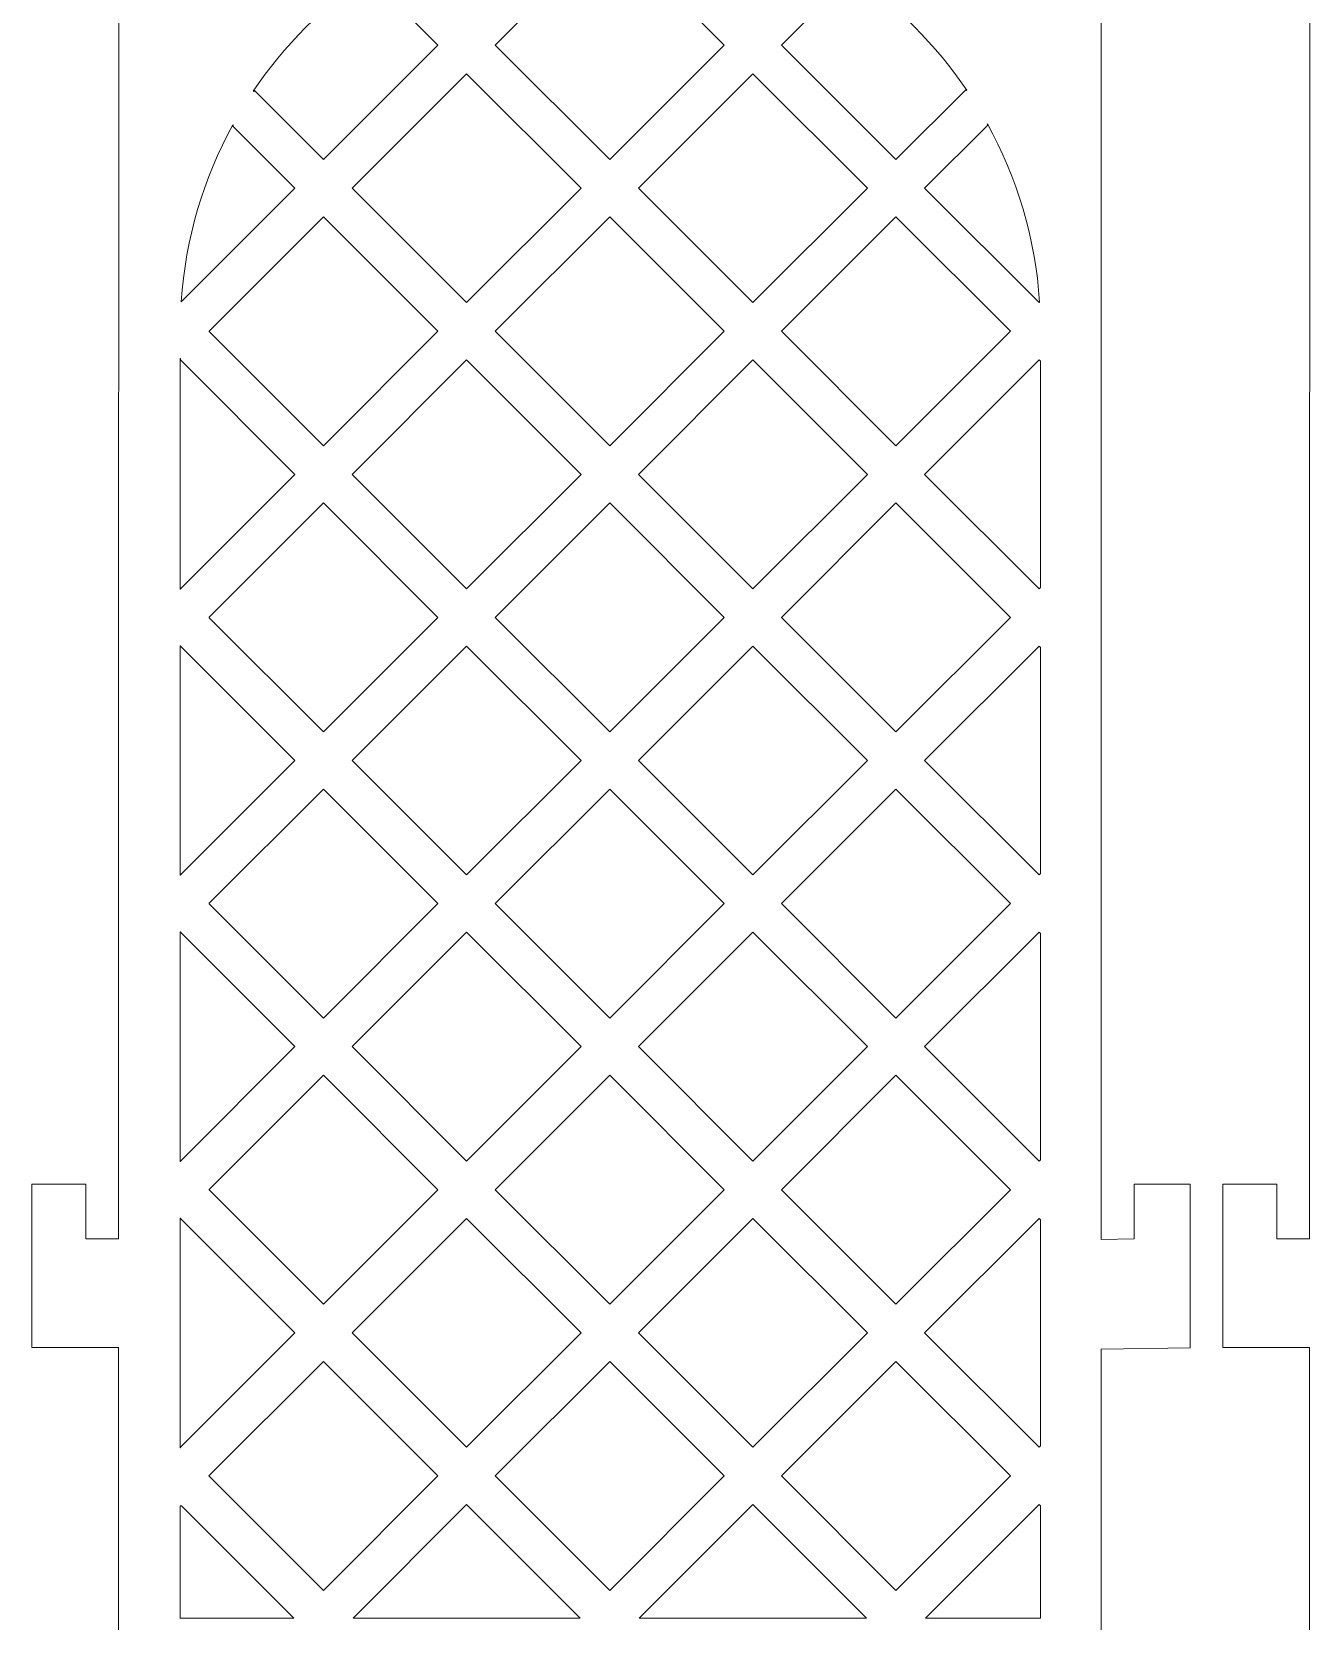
# Model space of a CAD drawing. Header units: millimetres. Extents: x -266 to 258, y -255 to 79.
# Drawn here: x -51.8 to 65, y -181.6 to -36 of the extents above; entities that cross this region are included whole.
import ezdxf

# ---------------------------------------------------------------- set-up
doc = ezdxf.new("R2010")
doc.units = ezdxf.units.MM
doc.header["$MEASUREMENT"] = 0
doc.layers.add('Layer 1', color=7, linetype='Continuous')

msp = doc.modelspace()

# ---------------------------------------------------------------- linework, layer by layer
at = {"layer": 'Layer 1', "lineweight": 9}
for points, knots in [([(-43.8135, 73.466), (-30.8228, 73.4514), (-17.832, 73.4369), (-4.8413, 73.4223), (-4.8413, 73.4223), (-4.8413, 73.4223), (-4.845, 63.3215), (-4.845, 63.3215), (-4.845, 63.3215), (-4.845, 63.3215), (7.1531, 63.2641), (7.1531, 63.2641), (7.1531, 63.2641), (7.1531, 63.2641), (7.1688, 73.4627), (7.1688, 73.4627), (7.1688, 73.4627), (7.1688, 73.4627), (46.1864, 73.466), (46.1864, 73.466), (46.1864, 73.466), (46.1864, 73.466), (46.1864, 18.4929), (46.1864, 18.4929), (46.1864, 18.4929), (46.1864, 18.4929), (49.2077, 18.5107), (49.2077, 18.5107), (49.2077, 18.5107), (49.2077, 18.5107), (49.2077, 23.5087), (49.2077, 23.5087), (49.2077, 23.5087), (49.2077, 23.5087), (54.323, 23.5087), (54.323, 23.5087), (54.323, 23.5087), (54.323, 23.5087), (54.323, 8.6919), (54.323, 8.6919), (54.323, 8.6919), (54.323, 8.6919), (46.1864, 8.7098), (46.1864, 8.7098), (46.1864, 8.7098), (46.1864, 8.7098), (46.1864, -146.6576), (46.1864, -146.6576), (46.1864, -146.6576), (46.1864, -146.6576), (49.2077, -146.6085), (49.2077, -146.6085), (49.2077, -146.6085), (49.2077, -146.6085), (49.2077, -141.5912), (49.2077, -141.5912), (49.2077, -141.5912), (49.2077, -141.5912), (54.323, -141.5912), (54.323, -141.5912), (54.323, -141.5912), (54.323, -141.5912), (54.323, -156.5842), (54.323, -156.5842), (54.323, -156.5842), (54.323, -156.5842), (46.1864, -156.6965), (46.1864, -156.6965), (46.1864, -156.6965), (46.1864, -156.6965), (46.1864, -206.5338), (46.1864, -206.5338), (46.1864, -206.5338), (46.1864, -206.5338), (-43.8539, -206.4706), (-43.8539, -206.4706), (-43.8539, -206.4706), (-43.8539, -206.4706), (-43.8539, -156.5626), (-43.8539, -156.5626), (-43.8539, -156.5626), (-43.8539, -156.5626), (-51.7942, -156.5664), (-51.7942, -156.5664), (-51.7942, -156.5664), (-51.7942, -156.5664), (-51.7942, -141.5734), (-51.7942, -141.5734), (-51.7942, -141.5734), (-51.7942, -141.5734), (-46.8553, -141.5734), (-46.8553, -141.5734), (-46.8553, -141.5734), (-46.8553, -141.5734), (-46.8553, -146.5907), (-46.8553, -146.5907), (-46.8553, -146.5907), (-46.8553, -146.5907), (-43.8539, -146.5944), (-43.8539, -146.5944), (-43.8539, -146.5944), (-43.8539, -146.5944), (-43.8135, 8.6728), (-43.8135, 8.6728), (-43.8135, 8.6728), (-43.8135, 8.6728), (-51.7942, 8.7098), (-51.7942, 8.7098), (-51.7942, 8.7098), (-51.7942, 8.7098), (-51.7942, 23.5265), (-51.7942, 23.5265), (-51.7942, 23.5265), (-51.7942, 23.5265), (-46.8553, 23.5265), (-46.8553, 23.5265), (-46.8553, 23.5265), (-46.8553, 23.5265), (-46.8553, 18.5285), (-46.8553, 18.5285), (-46.8553, 18.5285), (-46.8553, 18.5285), (-43.8274, 18.5285), (-43.8274, 18.5285), (-43.8274, 18.5285), (-43.8274, 18.5285), (-43.8135, 73.466), (-43.8135, 73.466)], [0, 0, 0, 0, 0.03030303, 0.03030303, 0.03030303, 0.03030303, 0.06060606, 0.06060606, 0.06060606, 0.06060606, 0.09090909, 0.09090909, 0.09090909, 0.09090909, 0.12121212, 0.12121212, 0.12121212, 0.12121212, 0.15151515, 0.15151515, 0.15151515, 0.15151515, 0.18181818, 0.18181818, 0.18181818, 0.18181818, 0.21212121, 0.21212121, 0.21212121, 0.21212121, 0.24242424, 0.24242424, 0.24242424, 0.24242424, 0.27272727, 0.27272727, 0.27272727, 0.27272727, 0.3030303, 0.3030303, 0.3030303, 0.3030303, 0.33333333, 0.33333333, 0.33333333, 0.33333333, 0.36363636, 0.36363636, 0.36363636, 0.36363636, 0.39393939, 0.39393939, 0.39393939, 0.39393939, 0.42424242, 0.42424242, 0.42424242, 0.42424242, 0.45454545, 0.45454545, 0.45454545, 0.45454545, 0.48484848, 0.48484848, 0.48484848, 0.48484848, 0.51515152, 0.51515152, 0.51515152, 0.51515152, 0.54545455, 0.54545455, 0.54545455, 0.54545455, 0.57575758, 0.57575758, 0.57575758, 0.57575758, 0.60606061, 0.60606061, 0.60606061, 0.60606061, 0.63636364, 0.63636364, 0.63636364, 0.63636364, 0.66666667, 0.66666667, 0.66666667, 0.66666667, 0.6969697, 0.6969697, 0.6969697, 0.6969697, 0.72727273, 0.72727273, 0.72727273, 0.72727273, 0.75757576, 0.75757576, 0.75757576, 0.75757576, 0.78787879, 0.78787879, 0.78787879, 0.78787879, 0.81818182, 0.81818182, 0.81818182, 0.81818182, 0.84848485, 0.84848485, 0.84848485, 0.84848485, 0.87878788, 0.87878788, 0.87878788, 0.87878788, 0.90909091, 0.90909091, 0.90909091, 0.90909091, 0.93939394, 0.93939394, 0.93939394, 0.93939394, 1, 1, 1, 1]), ([(65.3038, 73.466), (78.2945, 73.4514), (91.2853, 73.4369), (104.276, 73.4223), (104.276, 73.4223), (104.276, 73.4223), (104.2723, 63.3215), (104.2723, 63.3215), (104.2723, 63.3215), (104.2723, 63.3215), (116.2705, 63.2641), (116.2705, 63.2641), (116.2705, 63.2641), (116.2705, 63.2641), (116.2862, 73.4627), (116.2862, 73.4627), (116.2862, 73.4627), (116.2862, 73.4627), (155.3037, 73.466), (155.3037, 73.466), (155.3037, 73.466), (155.3037, 73.466), (155.3037, 18.4929), (155.3037, 18.4929), (155.3037, 18.4929), (155.3037, 18.4929), (158.3037, 18.5108), (158.3037, 18.5108), (158.3037, 18.5108), (158.3037, 18.5108), (158.3037, 23.5088), (158.3037, 23.5088), (158.3037, 23.5088), (158.3037, 23.5088), (163.419, 23.5088), (163.419, 23.5088), (163.419, 23.5088), (163.419, 23.5088), (163.419, 8.692), (163.419, 8.692), (163.419, 8.692), (163.419, 8.692), (155.3037, 8.7098), (155.3037, 8.7098), (155.3037, 8.7098), (155.3037, 8.7098), (155.3037, -146.6576), (155.3037, -146.6576), (155.3037, -146.6576), (155.3037, -146.6576), (158.3037, -146.6084), (158.3037, -146.6084), (158.3037, -146.6084), (158.3037, -146.6084), (158.3037, -141.5911), (158.3037, -141.5911), (158.3037, -141.5911), (158.3037, -141.5911), (163.419, -141.5911), (163.419, -141.5911), (163.419, -141.5911), (163.419, -141.5911), (163.419, -156.5841), (163.419, -156.5841), (163.419, -156.5841), (163.419, -156.5841), (155.3037, -156.6965), (155.3037, -156.6965), (155.3037, -156.6965), (155.3037, -156.6965), (155.3037, -206.5338), (155.3037, -206.5338), (155.3037, -206.5338), (155.3037, -206.5338), (65.2634, -206.4706), (65.2634, -206.4706), (65.2634, -206.4706), (65.2634, -206.4706), (65.2634, -156.5626), (65.2634, -156.5626), (65.2634, -156.5626), (65.2634, -156.5626), (57.323, -156.5664), (57.323, -156.5664), (57.323, -156.5664), (57.323, -156.5664), (57.323, -141.5734), (57.323, -141.5734), (57.323, -141.5734), (57.323, -141.5734), (62.2619, -141.5734), (62.2619, -141.5734), (62.2619, -141.5734), (62.2619, -141.5734), (62.2619, -146.5907), (62.2619, -146.5907), (62.2619, -146.5907), (62.2619, -146.5907), (65.2634, -146.5944), (65.2634, -146.5944), (65.2634, -146.5944), (65.2634, -146.5944), (65.3038, 8.6728), (65.3038, 8.6728), (65.3038, 8.6728), (65.3038, 8.6728), (57.323, 8.7098), (57.323, 8.7098), (57.323, 8.7098), (57.323, 8.7098), (57.323, 23.5265), (57.323, 23.5265), (57.323, 23.5265), (57.323, 23.5265), (62.2619, 23.5265), (62.2619, 23.5265), (62.2619, 23.5265), (62.2619, 23.5265), (62.2619, 18.5285), (62.2619, 18.5285), (62.2619, 18.5285), (62.2619, 18.5285), (65.2899, 18.5285), (65.2899, 18.5285), (65.2899, 18.5285), (65.2899, 18.5285), (65.3038, 73.466), (65.3038, 73.466)], [0, 0, 0, 0, 0.03030303, 0.03030303, 0.03030303, 0.03030303, 0.06060606, 0.06060606, 0.06060606, 0.06060606, 0.09090909, 0.09090909, 0.09090909, 0.09090909, 0.12121212, 0.12121212, 0.12121212, 0.12121212, 0.15151515, 0.15151515, 0.15151515, 0.15151515, 0.18181818, 0.18181818, 0.18181818, 0.18181818, 0.21212121, 0.21212121, 0.21212121, 0.21212121, 0.24242424, 0.24242424, 0.24242424, 0.24242424, 0.27272727, 0.27272727, 0.27272727, 0.27272727, 0.3030303, 0.3030303, 0.3030303, 0.3030303, 0.33333333, 0.33333333, 0.33333333, 0.33333333, 0.36363636, 0.36363636, 0.36363636, 0.36363636, 0.39393939, 0.39393939, 0.39393939, 0.39393939, 0.42424242, 0.42424242, 0.42424242, 0.42424242, 0.45454545, 0.45454545, 0.45454545, 0.45454545, 0.48484848, 0.48484848, 0.48484848, 0.48484848, 0.51515152, 0.51515152, 0.51515152, 0.51515152, 0.54545455, 0.54545455, 0.54545455, 0.54545455, 0.57575758, 0.57575758, 0.57575758, 0.57575758, 0.60606061, 0.60606061, 0.60606061, 0.60606061, 0.63636364, 0.63636364, 0.63636364, 0.63636364, 0.66666667, 0.66666667, 0.66666667, 0.66666667, 0.6969697, 0.6969697, 0.6969697, 0.6969697, 0.72727273, 0.72727273, 0.72727273, 0.72727273, 0.75757576, 0.75757576, 0.75757576, 0.75757576, 0.78787879, 0.78787879, 0.78787879, 0.78787879, 0.81818182, 0.81818182, 0.81818182, 0.81818182, 0.84848485, 0.84848485, 0.84848485, 0.84848485, 0.87878788, 0.87878788, 0.87878788, 0.87878788, 0.90909091, 0.90909091, 0.90909091, 0.90909091, 0.93939394, 0.93939394, 0.93939394, 0.93939394, 1, 1, 1, 1]), ([(-9.337, -37.201), (-9.337, -37.201), (1.1526, -26.7113), (1.1526, -26.7113), (1.1526, -26.7113), (1.1526, -26.7113), (11.6422, -37.201), (11.6422, -37.201), (11.6422, -37.201), (11.6422, -37.201), (1.1526, -47.6906), (1.1526, -47.6906), (1.1526, -47.6906), (1.1526, -47.6906), (-9.337, -37.201), (-9.337, -37.201)], [0, 0, 0, 0, 0.2, 0.2, 0.2, 0.2, 0.4, 0.4, 0.4, 0.4, 0.6, 0.6, 0.6, 0.6, 1, 1, 1, 1]), ([(-20.8348, -30.8138), (-20.8348, -30.8138), (-20.8997, -30.7525), (-20.8997, -30.7525), (-20.8997, -30.7525), (-25.0729, -33.6007), (-28.6776, -37.2277), (-31.4992, -41.4205), (-31.4992, -41.4205), (-31.4992, -41.4205), (-31.4528, -41.4633), (-31.4528, -41.4633), (-31.4528, -41.4633), (-31.4528, -41.4633), (-31.3906, -41.3715), (-31.3906, -41.3715), (-31.3906, -41.3715), (-31.3906, -41.3715), (-25.0715, -47.6906), (-25.0715, -47.6906), (-25.0715, -47.6906), (-25.0715, -47.6906), (-14.5818, -37.201), (-14.5818, -37.201), (-14.5818, -37.201), (-14.5818, -37.201), (-20.9146, -30.8682), (-20.9146, -30.8682), (-20.9146, -30.8682), (-20.9146, -30.8682), (-20.8348, -30.8138), (-20.8348, -30.8138)], [0, 0, 0, 0, 0.11111111, 0.11111111, 0.11111111, 0.11111111, 0.22222222, 0.22222222, 0.22222222, 0.22222222, 0.33333333, 0.33333333, 0.33333333, 0.33333333, 0.44444444, 0.44444444, 0.44444444, 0.44444444, 0.55555556, 0.55555556, 0.55555556, 0.55555556, 0.66666667, 0.66666667, 0.66666667, 0.66666667, 0.77777778, 0.77777778, 0.77777778, 0.77777778, 1, 1, 1, 1]), ([(33.8358, -41.3696), (33.8358, -41.3696), (33.8661, -41.3407), (33.8661, -41.3407), (33.8661, -41.3407), (31.0363, -37.1595), (27.427, -33.5435), (23.2507, -30.7067), (23.2507, -30.7067), (23.2507, -30.7067), (23.199, -30.7571), (23.199, -30.7571), (23.199, -30.7571), (23.199, -30.7571), (23.2776, -30.8104), (23.2776, -30.8104), (23.2776, -30.8104), (23.2776, -30.8104), (16.887, -37.201), (16.887, -37.201), (16.887, -37.201), (16.887, -37.201), (27.3767, -47.6906), (27.3767, -47.6906), (27.3767, -47.6906), (27.3767, -47.6906), (33.7798, -41.2875), (33.7798, -41.2875), (33.7798, -41.2875), (33.7798, -41.2875), (33.8358, -41.3696), (33.8358, -41.3696)], [0, 0, 0, 0, 0.11111111, 0.11111111, 0.11111111, 0.11111111, 0.22222222, 0.22222222, 0.22222222, 0.22222222, 0.33333333, 0.33333333, 0.33333333, 0.33333333, 0.44444444, 0.44444444, 0.44444444, 0.44444444, 0.55555556, 0.55555556, 0.55555556, 0.55555556, 0.66666667, 0.66666667, 0.66666667, 0.66666667, 0.77777778, 0.77777778, 0.77777778, 0.77777778, 1, 1, 1, 1]), ([(-22.4491, -50.313), (-22.4491, -50.313), (-11.9594, -39.8234), (-11.9594, -39.8234), (-11.9594, -39.8234), (-11.9594, -39.8234), (-1.4699, -50.313), (-1.4699, -50.313), (-1.4699, -50.313), (-1.4699, -50.313), (-11.9594, -60.8027), (-11.9594, -60.8027), (-11.9594, -60.8027), (-11.9594, -60.8027), (-22.4491, -50.313), (-22.4491, -50.313)], [0, 0, 0, 0, 0.2, 0.2, 0.2, 0.2, 0.4, 0.4, 0.4, 0.4, 0.6, 0.6, 0.6, 0.6, 1, 1, 1, 1]), ([(3.775, -50.313), (3.775, -50.313), (14.2646, -39.8234), (14.2646, -39.8234), (14.2646, -39.8234), (14.2646, -39.8234), (24.7543, -50.313), (24.7543, -50.313), (24.7543, -50.313), (24.7543, -50.313), (14.2646, -60.8027), (14.2646, -60.8027), (14.2646, -60.8027), (14.2646, -60.8027), (3.775, -50.313), (3.775, -50.313)], [0, 0, 0, 0, 0.2, 0.2, 0.2, 0.2, 0.4, 0.4, 0.4, 0.4, 0.6, 0.6, 0.6, 0.6, 1, 1, 1, 1]), ([(-33.3325, -44.5391), (-33.3325, -44.5391), (-33.374, -44.5008), (-33.374, -44.5008), (-33.374, -44.5008), (-36.0491, -49.3823), (-37.7217, -54.8826), (-38.1071, -60.7203), (-38.1071, -60.7203), (-38.1071, -60.7203), (-38.0911, -60.7203), (-38.0911, -60.7203), (-38.0911, -60.7203), (-38.0911, -60.7203), (-38.0904, -60.7096), (-38.0904, -60.7096), (-38.0904, -60.7096), (-38.0904, -60.7096), (-27.6939, -50.313), (-27.6939, -50.313), (-27.6939, -50.313), (-27.6939, -50.313), (-33.3804, -44.6265), (-33.3804, -44.6265), (-33.3804, -44.6265), (-33.3804, -44.6265), (-33.3325, -44.5391), (-33.3325, -44.5391)], [0, 0, 0, 0, 0.125, 0.125, 0.125, 0.125, 0.25, 0.25, 0.25, 0.25, 0.375, 0.375, 0.375, 0.375, 0.5, 0.5, 0.5, 0.5, 0.625, 0.625, 0.625, 0.625, 0.75, 0.75, 0.75, 0.75, 1, 1, 1, 1]), ([(35.7526, -44.4218), (35.7526, -44.4218), (35.7278, -44.4467), (35.7278, -44.4467), (35.7278, -44.4467), (35.7278, -44.4467), (35.7768, -44.5353), (35.7768, -44.5353), (35.7768, -44.5353), (35.7768, -44.5353), (29.9991, -50.313), (29.9991, -50.313), (29.9991, -50.313), (29.9991, -50.313), (40.4887, -60.8027), (40.4887, -60.8027), (40.4887, -60.8027), (40.4887, -60.8027), (40.5317, -60.7597), (40.5317, -60.7597), (40.5317, -60.7597), (40.1492, -54.8755), (38.4595, -49.3334), (35.7526, -44.4218)], [0, 0, 0, 0, 0.14285714, 0.14285714, 0.14285714, 0.14285714, 0.28571429, 0.28571429, 0.28571429, 0.28571429, 0.42857143, 0.42857143, 0.42857143, 0.42857143, 0.57142857, 0.57142857, 0.57142857, 0.57142857, 0.71428571, 0.71428571, 0.71428571, 0.71428571, 1, 1, 1, 1]), ([(-35.5499, -63.4138), (-35.5499, -63.4138), (-35.5499, -63.4362), (-35.5499, -63.4362), (-35.5499, -63.4362), (-35.5499, -63.4362), (-25.0715, -73.9145), (-25.0715, -73.9145), (-25.0715, -73.9145), (-25.0715, -73.9145), (-14.5818, -63.425), (-14.5818, -63.425), (-14.5818, -63.425), (-14.5818, -63.425), (-25.0715, -52.9354), (-25.0715, -52.9354), (-25.0715, -52.9354), (-25.0715, -52.9354), (-35.5499, -63.4138), (-35.5499, -63.4138)], [0, 0, 0, 0, 0.16666667, 0.16666667, 0.16666667, 0.16666667, 0.33333333, 0.33333333, 0.33333333, 0.33333333, 0.5, 0.5, 0.5, 0.5, 0.66666667, 0.66666667, 0.66666667, 0.66666667, 1, 1, 1, 1]), ([(-9.337, -63.425), (-9.337, -63.425), (1.1526, -52.9354), (1.1526, -52.9354), (1.1526, -52.9354), (1.1526, -52.9354), (11.6422, -63.425), (11.6422, -63.425), (11.6422, -63.425), (11.6422, -63.425), (1.1526, -73.9145), (1.1526, -73.9145), (1.1526, -73.9145), (1.1526, -73.9145), (-9.337, -63.425), (-9.337, -63.425)], [0, 0, 0, 0, 0.2, 0.2, 0.2, 0.2, 0.4, 0.4, 0.4, 0.4, 0.6, 0.6, 0.6, 0.6, 1, 1, 1, 1]), ([(16.887, -63.425), (16.887, -63.425), (27.3767, -52.9354), (27.3767, -52.9354), (27.3767, -52.9354), (27.3767, -52.9354), (37.8663, -63.425), (37.8663, -63.425), (37.8663, -63.425), (37.8663, -63.425), (27.3767, -73.9145), (27.3767, -73.9145), (27.3767, -73.9145), (27.3767, -73.9145), (16.887, -63.425), (16.887, -63.425)], [0, 0, 0, 0, 0.2, 0.2, 0.2, 0.2, 0.4, 0.4, 0.4, 0.4, 0.6, 0.6, 0.6, 0.6, 1, 1, 1, 1]), ([(-38.1958, -87.0472), (-38.1958, -87.0472), (-38.1836, -87.0472), (-38.1836, -87.0472), (-38.1836, -87.0472), (-38.1836, -87.0472), (-38.1836, -87.0265), (-38.1836, -87.0265), (-38.1836, -87.0265), (-38.1836, -87.0265), (-38.1835, -87.0266), (-38.1835, -87.0266), (-38.1835, -87.0266), (-38.1835, -87.0266), (-27.6939, -76.5369), (-27.6939, -76.5369), (-27.6939, -76.5369), (-27.6939, -76.5369), (-38.1835, -66.0474), (-38.1835, -66.0474), (-38.1835, -66.0474), (-38.1835, -66.0474), (-38.1836, -66.0475), (-38.1836, -66.0475), (-38.1836, -66.0475), (-38.1836, -66.0475), (-38.1836, -65.9237), (-38.1836, -65.9237), (-38.1836, -65.9237), (-38.1836, -65.9237), (-38.1958, -65.9237), (-38.1958, -65.9237), (-38.1958, -65.9237), (-38.1958, -65.9237), (-38.1958, -87.0472), (-38.1958, -87.0472)], [0, 0, 0, 0, 0.1, 0.1, 0.1, 0.1, 0.2, 0.2, 0.2, 0.2, 0.3, 0.3, 0.3, 0.3, 0.4, 0.4, 0.4, 0.4, 0.5, 0.5, 0.5, 0.5, 0.6, 0.6, 0.6, 0.6, 0.7, 0.7, 0.7, 0.7, 0.8, 0.8, 0.8, 0.8, 1, 1, 1, 1]), ([(-22.4491, -76.537), (-22.4491, -76.537), (-11.9594, -66.0474), (-11.9594, -66.0474), (-11.9594, -66.0474), (-11.9594, -66.0474), (-1.4699, -76.537), (-1.4699, -76.537), (-1.4699, -76.537), (-1.4699, -76.537), (-11.9594, -87.0266), (-11.9594, -87.0266), (-11.9594, -87.0266), (-11.9594, -87.0266), (-22.4491, -76.537), (-22.4491, -76.537)], [0, 0, 0, 0, 0.2, 0.2, 0.2, 0.2, 0.4, 0.4, 0.4, 0.4, 0.6, 0.6, 0.6, 0.6, 1, 1, 1, 1]), ([(3.775, -76.537), (3.775, -76.537), (14.2646, -66.0474), (14.2646, -66.0474), (14.2646, -66.0474), (14.2646, -66.0474), (24.7543, -76.537), (24.7543, -76.537), (24.7543, -76.537), (24.7543, -76.537), (14.2646, -87.0266), (14.2646, -87.0266), (14.2646, -87.0266), (14.2646, -87.0266), (3.775, -76.537), (3.775, -76.537)], [0, 0, 0, 0, 0.2, 0.2, 0.2, 0.2, 0.4, 0.4, 0.4, 0.4, 0.6, 0.6, 0.6, 0.6, 1, 1, 1, 1]), ([(40.6179, -66.1766), (40.6179, -66.1766), (40.4887, -66.0474), (40.4887, -66.0474), (40.4887, -66.0474), (40.4887, -66.0474), (29.9991, -76.537), (29.9991, -76.537), (29.9991, -76.537), (29.9991, -76.537), (40.4887, -87.0266), (40.4887, -87.0266), (40.4887, -87.0266), (40.4887, -87.0266), (40.6179, -86.8974), (40.6179, -86.8974), (40.6179, -86.8974), (40.6179, -86.8974), (40.6179, -66.1766), (40.6179, -66.1766)], [0, 0, 0, 0, 0.16666667, 0.16666667, 0.16666667, 0.16666667, 0.33333333, 0.33333333, 0.33333333, 0.33333333, 0.5, 0.5, 0.5, 0.5, 0.66666667, 0.66666667, 0.66666667, 0.66666667, 1, 1, 1, 1]), ([(-35.5377, -89.6256), (-35.5377, -89.6256), (-35.5377, -89.6724), (-35.5377, -89.6724), (-35.5377, -89.6724), (-35.5377, -89.6724), (-25.0715, -100.1387), (-25.0715, -100.1387), (-25.0715, -100.1387), (-25.0715, -100.1387), (-14.5818, -89.649), (-14.5818, -89.649), (-14.5818, -89.649), (-14.5818, -89.649), (-25.0715, -79.1594), (-25.0715, -79.1594), (-25.0715, -79.1594), (-25.0715, -79.1594), (-35.5377, -89.6256), (-35.5377, -89.6256)], [0, 0, 0, 0, 0.16666667, 0.16666667, 0.16666667, 0.16666667, 0.33333333, 0.33333333, 0.33333333, 0.33333333, 0.5, 0.5, 0.5, 0.5, 0.66666667, 0.66666667, 0.66666667, 0.66666667, 1, 1, 1, 1]), ([(-9.337, -89.649), (-9.337, -89.649), (1.1526, -79.1594), (1.1526, -79.1594), (1.1526, -79.1594), (1.1526, -79.1594), (11.6422, -89.649), (11.6422, -89.649), (11.6422, -89.649), (11.6422, -89.649), (1.1526, -100.1387), (1.1526, -100.1387), (1.1526, -100.1387), (1.1526, -100.1387), (-9.337, -89.649), (-9.337, -89.649)], [0, 0, 0, 0, 0.2, 0.2, 0.2, 0.2, 0.4, 0.4, 0.4, 0.4, 0.6, 0.6, 0.6, 0.6, 1, 1, 1, 1]), ([(16.887, -89.649), (16.887, -89.649), (27.3767, -79.1594), (27.3767, -79.1594), (27.3767, -79.1594), (27.3767, -79.1594), (37.8663, -89.649), (37.8663, -89.649), (37.8663, -89.649), (37.8663, -89.649), (27.3767, -100.1387), (27.3767, -100.1387), (27.3767, -100.1387), (27.3767, -100.1387), (16.887, -89.649), (16.887, -89.649)], [0, 0, 0, 0, 0.2, 0.2, 0.2, 0.2, 0.4, 0.4, 0.4, 0.4, 0.6, 0.6, 0.6, 0.6, 1, 1, 1, 1]), ([(-38.1836, -92.2507), (-38.1836, -92.2507), (-38.1958, -92.2507), (-38.1958, -92.2507), (-38.1958, -92.2507), (-38.1958, -92.2507), (-38.1958, -113.2715), (-38.1958, -113.2715), (-38.1958, -113.2715), (-38.1958, -113.2715), (-38.1836, -113.2715), (-38.1836, -113.2715), (-38.1836, -113.2715), (-38.1836, -113.2715), (-38.1836, -113.2506), (-38.1836, -113.2506), (-38.1836, -113.2506), (-38.1836, -113.2506), (-38.1835, -113.2507), (-38.1835, -113.2507), (-38.1835, -113.2507), (-38.1835, -113.2507), (-27.6939, -102.7611), (-27.6939, -102.7611), (-27.6939, -102.7611), (-27.6939, -102.7611), (-38.1835, -92.2714), (-38.1835, -92.2714), (-38.1835, -92.2714), (-38.1835, -92.2714), (-38.1836, -92.2715), (-38.1836, -92.2715), (-38.1836, -92.2715), (-38.1836, -92.2715), (-38.1836, -92.2507), (-38.1836, -92.2507)], [0, 0, 0, 0, 0.1, 0.1, 0.1, 0.1, 0.2, 0.2, 0.2, 0.2, 0.3, 0.3, 0.3, 0.3, 0.4, 0.4, 0.4, 0.4, 0.5, 0.5, 0.5, 0.5, 0.6, 0.6, 0.6, 0.6, 0.7, 0.7, 0.7, 0.7, 0.8, 0.8, 0.8, 0.8, 1, 1, 1, 1]), ([(-22.4491, -102.7611), (-22.4491, -102.7611), (-11.9594, -92.2714), (-11.9594, -92.2714), (-11.9594, -92.2714), (-11.9594, -92.2714), (-1.4699, -102.7611), (-1.4699, -102.7611), (-1.4699, -102.7611), (-1.4699, -102.7611), (-11.9594, -113.2507), (-11.9594, -113.2507), (-11.9594, -113.2507), (-11.9594, -113.2507), (-22.4491, -102.7611), (-22.4491, -102.7611)], [0, 0, 0, 0, 0.2, 0.2, 0.2, 0.2, 0.4, 0.4, 0.4, 0.4, 0.6, 0.6, 0.6, 0.6, 1, 1, 1, 1]), ([(3.775, -102.7611), (3.775, -102.7611), (14.2646, -92.2714), (14.2646, -92.2714), (14.2646, -92.2714), (14.2646, -92.2714), (24.7543, -102.7611), (24.7543, -102.7611), (24.7543, -102.7611), (24.7543, -102.7611), (14.2646, -113.2507), (14.2646, -113.2507), (14.2646, -113.2507), (14.2646, -113.2507), (3.775, -102.7611), (3.775, -102.7611)], [0, 0, 0, 0, 0.2, 0.2, 0.2, 0.2, 0.4, 0.4, 0.4, 0.4, 0.6, 0.6, 0.6, 0.6, 1, 1, 1, 1]), ([(40.6179, -92.4006), (40.6179, -92.4006), (40.4887, -92.2714), (40.4887, -92.2714), (40.4887, -92.2714), (40.4887, -92.2714), (29.9991, -102.7611), (29.9991, -102.7611), (29.9991, -102.7611), (29.9991, -102.7611), (40.4887, -113.2507), (40.4887, -113.2507), (40.4887, -113.2507), (40.4887, -113.2507), (40.6179, -113.1215), (40.6179, -113.1215), (40.6179, -113.1215), (40.6179, -113.1215), (40.6179, -92.4006), (40.6179, -92.4006)], [0, 0, 0, 0, 0.16666667, 0.16666667, 0.16666667, 0.16666667, 0.33333333, 0.33333333, 0.33333333, 0.33333333, 0.5, 0.5, 0.5, 0.5, 0.66666667, 0.66666667, 0.66666667, 0.66666667, 1, 1, 1, 1]), ([(-35.5377, -115.8497), (-35.5377, -115.8497), (-35.5377, -115.8965), (-35.5377, -115.8965), (-35.5377, -115.8965), (-35.5377, -115.8965), (-25.0715, -126.3628), (-25.0715, -126.3628), (-25.0715, -126.3628), (-25.0715, -126.3628), (-14.5818, -115.8731), (-14.5818, -115.8731), (-14.5818, -115.8731), (-14.5818, -115.8731), (-25.0715, -105.3835), (-25.0715, -105.3835), (-25.0715, -105.3835), (-25.0715, -105.3835), (-35.5377, -115.8497), (-35.5377, -115.8497)], [0, 0, 0, 0, 0.16666667, 0.16666667, 0.16666667, 0.16666667, 0.33333333, 0.33333333, 0.33333333, 0.33333333, 0.5, 0.5, 0.5, 0.5, 0.66666667, 0.66666667, 0.66666667, 0.66666667, 1, 1, 1, 1]), ([(-9.337, -115.8731), (-9.337, -115.8731), (1.1526, -105.3835), (1.1526, -105.3835), (1.1526, -105.3835), (1.1526, -105.3835), (11.6422, -115.8731), (11.6422, -115.8731), (11.6422, -115.8731), (11.6422, -115.8731), (1.1526, -126.3628), (1.1526, -126.3628), (1.1526, -126.3628), (1.1526, -126.3628), (-9.337, -115.8731), (-9.337, -115.8731)], [0, 0, 0, 0, 0.2, 0.2, 0.2, 0.2, 0.4, 0.4, 0.4, 0.4, 0.6, 0.6, 0.6, 0.6, 1, 1, 1, 1]), ([(16.887, -115.8731), (16.887, -115.8731), (27.3767, -105.3835), (27.3767, -105.3835), (27.3767, -105.3835), (27.3767, -105.3835), (37.8663, -115.8731), (37.8663, -115.8731), (37.8663, -115.8731), (37.8663, -115.8731), (27.3767, -126.3628), (27.3767, -126.3628), (27.3767, -126.3628), (27.3767, -126.3628), (16.887, -115.8731), (16.887, -115.8731)], [0, 0, 0, 0, 0.2, 0.2, 0.2, 0.2, 0.4, 0.4, 0.4, 0.4, 0.6, 0.6, 0.6, 0.6, 1, 1, 1, 1]), ([(-38.1836, -118.475), (-38.1836, -118.475), (-38.1958, -118.475), (-38.1958, -118.475), (-38.1958, -118.475), (-38.1958, -118.475), (-38.1958, -139.4956), (-38.1958, -139.4956), (-38.1958, -139.4956), (-38.1958, -139.4956), (-38.1836, -139.4956), (-38.1836, -139.4956), (-38.1836, -139.4956), (-38.1836, -139.4956), (-38.1836, -139.4748), (-38.1836, -139.4748), (-38.1836, -139.4748), (-38.1836, -139.4748), (-38.1835, -139.4749), (-38.1835, -139.4749), (-38.1835, -139.4749), (-38.1835, -139.4749), (-27.6939, -128.9852), (-27.6939, -128.9852), (-27.6939, -128.9852), (-27.6939, -128.9852), (-38.1835, -118.4956), (-38.1835, -118.4956), (-38.1835, -118.4956), (-38.1835, -118.4956), (-38.1836, -118.4957), (-38.1836, -118.4957), (-38.1836, -118.4957), (-38.1836, -118.4957), (-38.1836, -118.475), (-38.1836, -118.475)], [0, 0, 0, 0, 0.1, 0.1, 0.1, 0.1, 0.2, 0.2, 0.2, 0.2, 0.3, 0.3, 0.3, 0.3, 0.4, 0.4, 0.4, 0.4, 0.5, 0.5, 0.5, 0.5, 0.6, 0.6, 0.6, 0.6, 0.7, 0.7, 0.7, 0.7, 0.8, 0.8, 0.8, 0.8, 1, 1, 1, 1]), ([(-22.4491, -128.9852), (-22.4491, -128.9852), (-11.9594, -118.4956), (-11.9594, -118.4956), (-11.9594, -118.4956), (-11.9594, -118.4956), (-1.4699, -128.9852), (-1.4699, -128.9852), (-1.4699, -128.9852), (-1.4699, -128.9852), (-11.9594, -139.4749), (-11.9594, -139.4749), (-11.9594, -139.4749), (-11.9594, -139.4749), (-22.4491, -128.9852), (-22.4491, -128.9852)], [0, 0, 0, 0, 0.2, 0.2, 0.2, 0.2, 0.4, 0.4, 0.4, 0.4, 0.6, 0.6, 0.6, 0.6, 1, 1, 1, 1]), ([(3.775, -128.9852), (3.775, -128.9852), (14.2646, -118.4956), (14.2646, -118.4956), (14.2646, -118.4956), (14.2646, -118.4956), (24.7543, -128.9852), (24.7543, -128.9852), (24.7543, -128.9852), (24.7543, -128.9852), (14.2646, -139.4749), (14.2646, -139.4749), (14.2646, -139.4749), (14.2646, -139.4749), (3.775, -128.9852), (3.775, -128.9852)], [0, 0, 0, 0, 0.2, 0.2, 0.2, 0.2, 0.4, 0.4, 0.4, 0.4, 0.6, 0.6, 0.6, 0.6, 1, 1, 1, 1]), ([(40.6179, -118.6248), (40.6179, -118.6248), (40.4887, -118.4956), (40.4887, -118.4956), (40.4887, -118.4956), (40.4887, -118.4956), (29.9991, -128.9852), (29.9991, -128.9852), (29.9991, -128.9852), (29.9991, -128.9852), (40.4887, -139.4749), (40.4887, -139.4749), (40.4887, -139.4749), (40.4887, -139.4749), (40.6179, -139.3457), (40.6179, -139.3457), (40.6179, -139.3457), (40.6179, -139.3457), (40.6179, -118.6248), (40.6179, -118.6248)], [0, 0, 0, 0, 0.16666667, 0.16666667, 0.16666667, 0.16666667, 0.33333333, 0.33333333, 0.33333333, 0.33333333, 0.5, 0.5, 0.5, 0.5, 0.66666667, 0.66666667, 0.66666667, 0.66666667, 1, 1, 1, 1]), ([(-35.5377, -142.0739), (-35.5377, -142.0739), (-35.5377, -142.1207), (-35.5377, -142.1207), (-35.5377, -142.1207), (-35.5377, -142.1207), (-25.0715, -152.5869), (-25.0715, -152.5869), (-25.0715, -152.5869), (-25.0715, -152.5869), (-14.5818, -142.0973), (-14.5818, -142.0973), (-14.5818, -142.0973), (-14.5818, -142.0973), (-25.0715, -131.6076), (-25.0715, -131.6076), (-25.0715, -131.6076), (-25.0715, -131.6076), (-35.5377, -142.0739), (-35.5377, -142.0739)], [0, 0, 0, 0, 0.16666667, 0.16666667, 0.16666667, 0.16666667, 0.33333333, 0.33333333, 0.33333333, 0.33333333, 0.5, 0.5, 0.5, 0.5, 0.66666667, 0.66666667, 0.66666667, 0.66666667, 1, 1, 1, 1]), ([(-9.337, -142.0973), (-9.337, -142.0973), (1.1526, -131.6076), (1.1526, -131.6076), (1.1526, -131.6076), (1.1526, -131.6076), (11.6422, -142.0973), (11.6422, -142.0973), (11.6422, -142.0973), (11.6422, -142.0973), (1.1526, -152.5869), (1.1526, -152.5869), (1.1526, -152.5869), (1.1526, -152.5869), (-9.337, -142.0973), (-9.337, -142.0973)], [0, 0, 0, 0, 0.2, 0.2, 0.2, 0.2, 0.4, 0.4, 0.4, 0.4, 0.6, 0.6, 0.6, 0.6, 1, 1, 1, 1]), ([(16.887, -142.0973), (16.887, -142.0973), (27.3767, -131.6076), (27.3767, -131.6076), (27.3767, -131.6076), (27.3767, -131.6076), (37.8663, -142.0973), (37.8663, -142.0973), (37.8663, -142.0973), (37.8663, -142.0973), (27.3767, -152.5869), (27.3767, -152.5869), (27.3767, -152.5869), (27.3767, -152.5869), (16.887, -142.0973), (16.887, -142.0973)], [0, 0, 0, 0, 0.2, 0.2, 0.2, 0.2, 0.4, 0.4, 0.4, 0.4, 0.6, 0.6, 0.6, 0.6, 1, 1, 1, 1]), ([(-38.1836, -144.6991), (-38.1836, -144.6991), (-38.1958, -144.6991), (-38.1958, -144.6991), (-38.1958, -144.6991), (-38.1958, -144.6991), (-38.1958, -165.745), (-38.1958, -165.745), (-38.1958, -165.745), (-38.1958, -165.745), (-38.1836, -165.745), (-38.1836, -165.745), (-38.1836, -165.745), (-38.1836, -165.745), (-38.1836, -165.6989), (-38.1836, -165.6989), (-38.1836, -165.6989), (-38.1836, -165.6989), (-38.1835, -165.699), (-38.1835, -165.699), (-38.1835, -165.699), (-38.1835, -165.699), (-27.6939, -155.2093), (-27.6939, -155.2093), (-27.6939, -155.2093), (-27.6939, -155.2093), (-38.1835, -144.7197), (-38.1835, -144.7197), (-38.1835, -144.7197), (-38.1835, -144.7197), (-38.1836, -144.7198), (-38.1836, -144.7198), (-38.1836, -144.7198), (-38.1836, -144.7198), (-38.1836, -144.6991), (-38.1836, -144.6991)], [0, 0, 0, 0, 0.1, 0.1, 0.1, 0.1, 0.2, 0.2, 0.2, 0.2, 0.3, 0.3, 0.3, 0.3, 0.4, 0.4, 0.4, 0.4, 0.5, 0.5, 0.5, 0.5, 0.6, 0.6, 0.6, 0.6, 0.7, 0.7, 0.7, 0.7, 0.8, 0.8, 0.8, 0.8, 1, 1, 1, 1]), ([(-22.4491, -155.2093), (-22.4491, -155.2093), (-11.9594, -144.7197), (-11.9594, -144.7197), (-11.9594, -144.7197), (-11.9594, -144.7197), (-1.4699, -155.2093), (-1.4699, -155.2093), (-1.4699, -155.2093), (-1.4699, -155.2093), (-11.9594, -165.699), (-11.9594, -165.699), (-11.9594, -165.699), (-11.9594, -165.699), (-22.4491, -155.2093), (-22.4491, -155.2093)], [0, 0, 0, 0, 0.2, 0.2, 0.2, 0.2, 0.4, 0.4, 0.4, 0.4, 0.6, 0.6, 0.6, 0.6, 1, 1, 1, 1]), ([(3.775, -155.2093), (3.775, -155.2093), (14.2646, -144.7197), (14.2646, -144.7197), (14.2646, -144.7197), (14.2646, -144.7197), (24.7543, -155.2093), (24.7543, -155.2093), (24.7543, -155.2093), (24.7543, -155.2093), (14.2646, -165.699), (14.2646, -165.699), (14.2646, -165.699), (14.2646, -165.699), (3.775, -155.2093), (3.775, -155.2093)], [0, 0, 0, 0, 0.2, 0.2, 0.2, 0.2, 0.4, 0.4, 0.4, 0.4, 0.6, 0.6, 0.6, 0.6, 1, 1, 1, 1]), ([(40.6179, -144.8489), (40.6179, -144.8489), (40.4887, -144.7197), (40.4887, -144.7197), (40.4887, -144.7197), (40.4887, -144.7197), (29.9991, -155.2093), (29.9991, -155.2093), (29.9991, -155.2093), (29.9991, -155.2093), (40.4887, -165.699), (40.4887, -165.699), (40.4887, -165.699), (40.4887, -165.699), (40.6179, -165.5698), (40.6179, -165.5698), (40.6179, -165.5698), (40.6179, -165.5698), (40.6179, -144.8489), (40.6179, -144.8489)], [0, 0, 0, 0, 0.16666667, 0.16666667, 0.16666667, 0.16666667, 0.33333333, 0.33333333, 0.33333333, 0.33333333, 0.5, 0.5, 0.5, 0.5, 0.66666667, 0.66666667, 0.66666667, 0.66666667, 1, 1, 1, 1]), ([(-35.5611, -168.3214), (-35.5611, -168.3214), (-25.0715, -157.8317), (-25.0715, -157.8317), (-25.0715, -157.8317), (-25.0715, -157.8317), (-14.5818, -168.3214), (-14.5818, -168.3214), (-14.5818, -168.3214), (-14.5818, -168.3214), (-25.0715, -178.811), (-25.0715, -178.811), (-25.0715, -178.811), (-25.0715, -178.811), (-35.5611, -168.3214), (-35.5611, -168.3214)], [0, 0, 0, 0, 0.2, 0.2, 0.2, 0.2, 0.4, 0.4, 0.4, 0.4, 0.6, 0.6, 0.6, 0.6, 1, 1, 1, 1]), ([(-9.337, -168.3214), (-9.337, -168.3214), (1.1526, -157.8317), (1.1526, -157.8317), (1.1526, -157.8317), (1.1526, -157.8317), (11.6422, -168.3214), (11.6422, -168.3214), (11.6422, -168.3214), (11.6422, -168.3214), (1.1526, -178.811), (1.1526, -178.811), (1.1526, -178.811), (1.1526, -178.811), (-9.337, -168.3214), (-9.337, -168.3214)], [0, 0, 0, 0, 0.2, 0.2, 0.2, 0.2, 0.4, 0.4, 0.4, 0.4, 0.6, 0.6, 0.6, 0.6, 1, 1, 1, 1]), ([(16.887, -168.3214), (16.887, -168.3214), (27.3767, -157.8317), (27.3767, -157.8317), (27.3767, -157.8317), (27.3767, -157.8317), (37.8663, -168.3214), (37.8663, -168.3214), (37.8663, -168.3214), (37.8663, -168.3214), (27.3767, -178.811), (27.3767, -178.811), (27.3767, -178.811), (27.3767, -178.811), (16.887, -168.3214), (16.887, -168.3214)], [0, 0, 0, 0, 0.2, 0.2, 0.2, 0.2, 0.4, 0.4, 0.4, 0.4, 0.6, 0.6, 0.6, 0.6, 1, 1, 1, 1]), ([(-38.0779, -171.0496), (-38.0779, -171.0496), (-38.1958, -171.0496), (-38.1958, -171.0496), (-38.1958, -171.0496), (-38.1958, -171.0496), (-38.1958, -181.3525), (-38.1958, -181.3525), (-38.1958, -181.3525), (-38.1958, -181.3525), (-27.7749, -181.3525), (-27.7749, -181.3525), (-27.7749, -181.3525), (-27.7749, -181.3525), (-38.0779, -171.0496), (-38.0779, -171.0496)], [0, 0, 0, 0, 0.2, 0.2, 0.2, 0.2, 0.4, 0.4, 0.4, 0.4, 0.6, 0.6, 0.6, 0.6, 1, 1, 1, 1]), ([(-1.5509, -181.3525), (-1.5509, -181.3525), (-11.9594, -170.9438), (-11.9594, -170.9438), (-11.9594, -170.9438), (-11.9594, -170.9438), (-22.3681, -181.3525), (-22.3681, -181.3525), (-22.3681, -181.3525), (-22.3681, -181.3525), (-1.5509, -181.3525), (-1.5509, -181.3525)], [0, 0, 0, 0, 0.25, 0.25, 0.25, 0.25, 0.5, 0.5, 0.5, 0.5, 1, 1, 1, 1]), ([(24.6733, -181.3525), (24.6733, -181.3525), (14.2646, -170.9438), (14.2646, -170.9438), (14.2646, -170.9438), (14.2646, -170.9438), (3.856, -181.3525), (3.856, -181.3525), (3.856, -181.3525), (3.856, -181.3525), (24.6733, -181.3525), (24.6733, -181.3525)], [0, 0, 0, 0, 0.25, 0.25, 0.25, 0.25, 0.5, 0.5, 0.5, 0.5, 1, 1, 1, 1]), ([(40.6179, -171.073), (40.6179, -171.073), (40.4887, -170.9438), (40.4887, -170.9438), (40.4887, -170.9438), (40.4887, -170.9438), (30.0801, -181.3525), (30.0801, -181.3525), (30.0801, -181.3525), (30.0801, -181.3525), (40.6179, -181.3525), (40.6179, -181.3525), (40.6179, -181.3525), (40.6179, -181.3525), (40.6179, -171.073), (40.6179, -171.073)], [0, 0, 0, 0, 0.2, 0.2, 0.2, 0.2, 0.4, 0.4, 0.4, 0.4, 0.6, 0.6, 0.6, 0.6, 1, 1, 1, 1])]:
    msp.add_open_spline(points, degree=3, knots=knots, dxfattribs=at)

doc.saveas('drawing.dxf')
